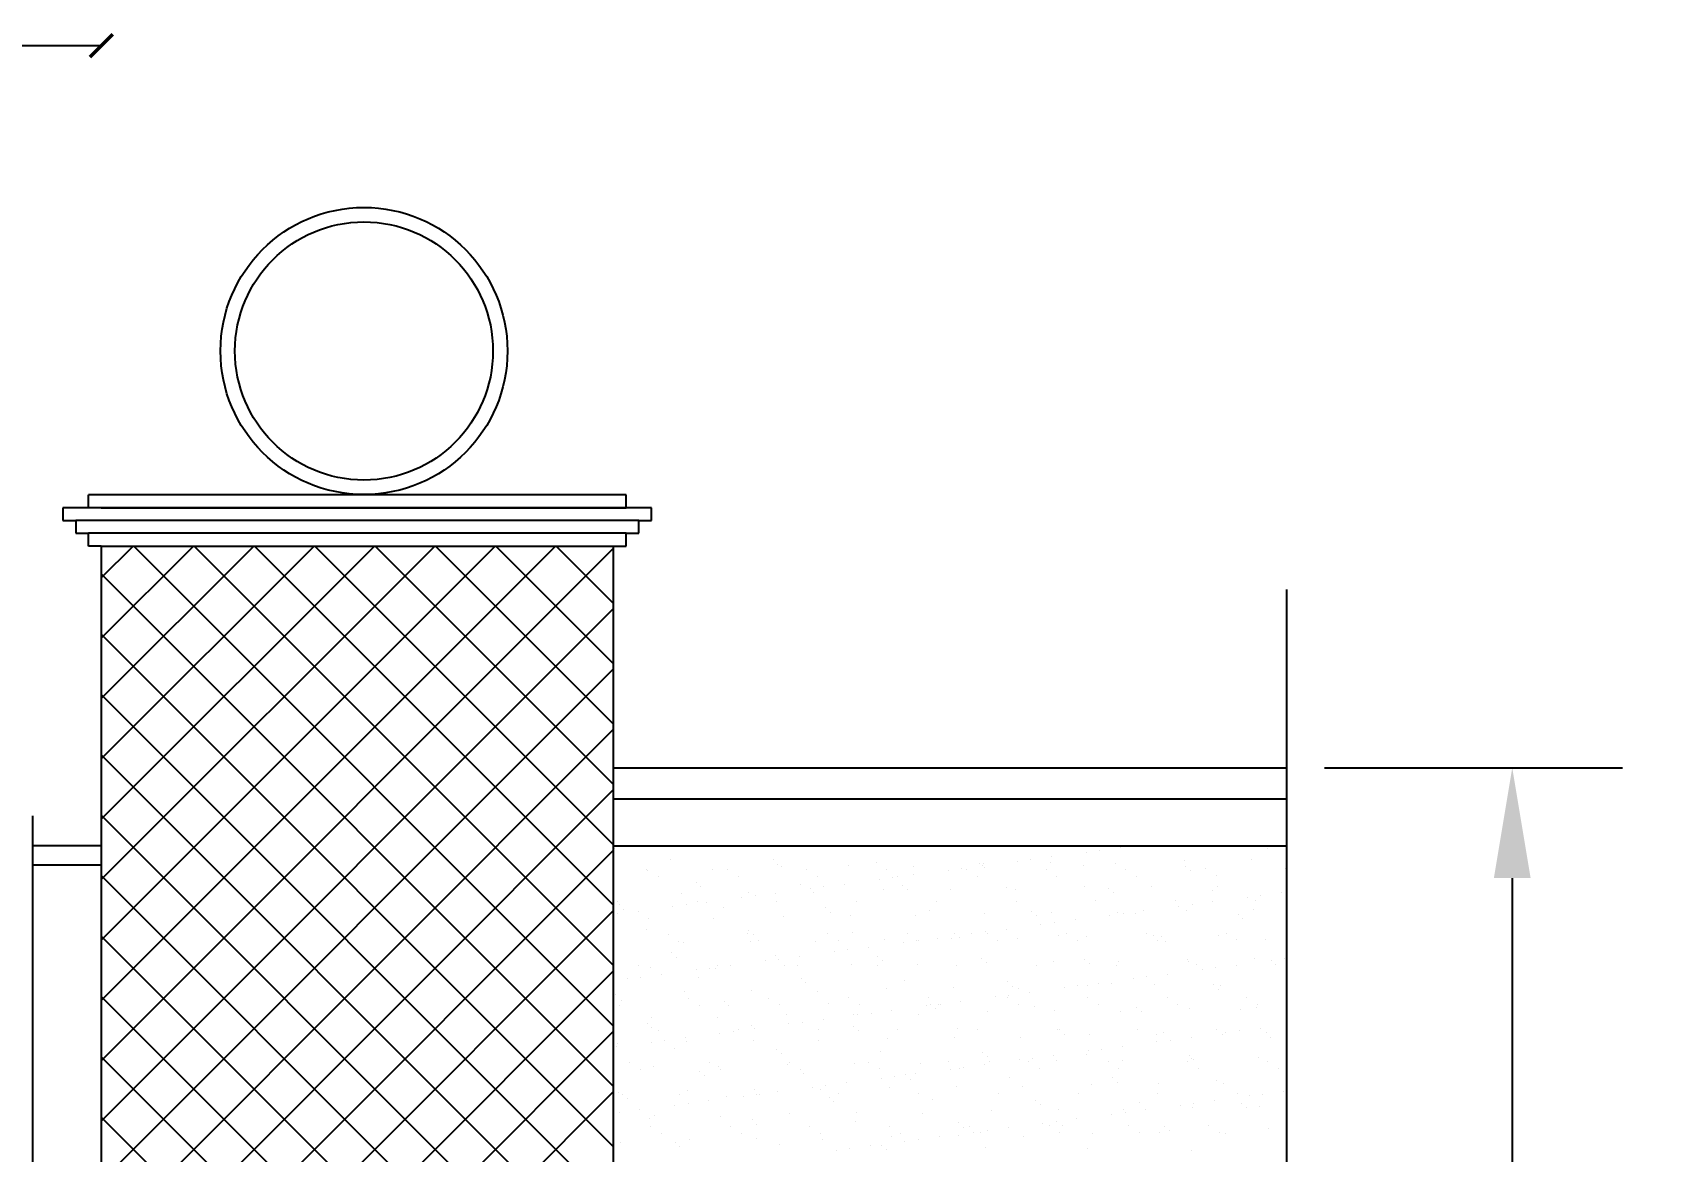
# Model space of a CAD drawing. Header units: metres. Extents: x 7889 to 8063, y -2348 to -2272.
# Drawn here: x 7994.884 to 7997.537, y -2307.908 to -2306.083 of the extents above; entities that cross this region are included whole.
import ezdxf

# ---------------------------------------------------------------- set-up
doc = ezdxf.new("R2010")
doc.units = ezdxf.units.M
doc.header["$MEASUREMENT"] = 0
doc.styles.get("Standard").update_dxf_attribs({"font": 'arial.ttf'})
doc.dimstyles.get("Standard").update_dxf_attribs({"dimtxt": 0.18, "dimasz": 0.18, "dimexe": 0.18, "dimexo": 0.0625, "dimgap": 0.09, "dimtad": 0, "dimtih": 1, "dimtoh": 1, "dimdec": 4, "dimzin": 0, "dimdsep": 46, "dimtxsty": 'Standard', "dimcen": 0.09, "dimadec": 0, "dimazin": 0, "dimtfac": 1, "dimtdec": 4, "dimtofl": 0, "dimtmove": 0, "dimatfit": 3, "dimfxl": 0, "dimtolj": 1, "dimtzin": 0, "dimarcsym": 0})

# ---------------------------------------------------------------- blocks, each defined once
blk = doc.blocks.new('*D29')
at = {"color": 0, "lineweight": -2}
for p, q in [((7996.9926, -2307.2825), (7997.4787, -2307.2825)), ((7997.2987, -2307.4625), (7997.2987, -2308.328)), ((7997.2987, -2309.5573), (7997.2987, -2308.6918)), ((7996.9926, -2309.7373), (7997.4787, -2309.7373))]:
    blk.add_line(p, q, dxfattribs=at)
at = {"color": 0}
for points in [[(7997.2687, -2307.4625), (7997.3287, -2307.4625), (7997.2987, -2307.2825)], [(7997.2687, -2309.5573), (7997.3287, -2309.5573), (7997.2987, -2309.7373)]]:
    blk.add_solid(points, dxfattribs=at)
at = {"layer": 'Defpoints', "color": 0}
for p in [(7996.9301, -2307.2825), (7997.2987, -2307.2825), (7996.9301, -2309.7373)]:
    blk.add_point(p, dxfattribs=at)
at = {"color": 0, "insert": (7997.2987, -2308.5099), "char_height": 0.18, "attachment_point": 5}
blk.add_mtext('\\A1;1.50', dxfattribs=at)

msp = doc.modelspace()

# ---------------------------------------------------------------- linework, layer by layer
at = {"lineweight": 25, "ltscale": 60}
msp.add_line((7994.99649, -2306.10492), (7992.2999, -2306.10492), dxfattribs=at)
at = {"lineweight": 25, "ltscale": 72}
for p, q in [((7995.85268, -2306.83752), (7994.97561, -2306.83752)), ((7994.97561, -2306.8584), (7994.97561, -2306.83752)), ((7995.85268, -2306.8584), (7995.85268, -2306.83752)), ((7994.93384, -2306.8584), (7994.93384, -2306.87928)), ((7995.89445, -2306.8584), (7994.93384, -2306.8584)), ((7994.93384, -2306.87928), (7994.95472, -2306.87928)), ((7994.97561, -2306.87928), (7994.95472, -2306.87928)), ((7994.95472, -2306.87928), (7994.95472, -2306.90017)), ((7994.99649, -2306.8584), (7994.97561, -2306.8584)), ((7995.87357, -2306.87928), (7994.97561, -2306.87928)), ((7994.99649, -2306.8584), (7995.8318, -2306.8584)), ((7995.8318, -2306.8584), (7995.85268, -2306.8584)), ((7995.87357, -2306.90017), (7995.87357, -2306.87928)), ((7995.87357, -2306.87928), (7995.89445, -2306.87928)), ((7995.89445, -2306.87928), (7995.89445, -2306.8584)), ((7994.95472, -2306.90017), (7994.97561, -2306.90017)), ((7995.85268, -2306.90017), (7994.97561, -2306.90017)), ((7994.97561, -2306.92105), (7994.97561, -2306.90017)), ((7995.85268, -2306.92105), (7995.85268, -2306.90017)), ((7995.85268, -2306.90017), (7995.87357, -2306.90017)), ((7994.99649, -2306.92105), (7994.97561, -2306.92105)), ((7994.99649, -2306.92105), (7994.99649, -2309.73727)), ((7994.99649, -2306.92105), (7995.8318, -2306.92105)), ((7994.99649, -2306.97277), (7995.04821, -2306.92105)), ((7994.99649, -2307.07121), (7995.14666, -2306.92105)), ((7994.99649, -2307.16966), (7995.2451, -2306.92105)), ((7994.99649, -2307.2681), (7995.34354, -2306.92105)), ((7994.99649, -2307.36654), (7995.44198, -2306.92105)), ((7994.99649, -2307.46498), (7995.54043, -2306.92105)), ((7994.99649, -2307.56343), (7995.63887, -2306.92105)), ((7994.99649, -2307.66187), (7995.73731, -2306.92105)), ((7994.99649, -2307.76031), (7995.8318, -2306.925)), ((7995.8318, -2307.70313), (7995.04972, -2306.92105)), ((7995.8318, -2307.60469), (7995.14816, -2306.92105)), ((7995.8318, -2307.50624), (7995.2466, -2306.92105)), ((7995.8318, -2307.4078), (7995.34505, -2306.92105)), ((7995.8318, -2307.30936), (7995.44349, -2306.92105)), ((7995.8318, -2307.21092), (7995.54193, -2306.92105)), ((7995.8318, -2307.11248), (7995.64037, -2306.92105)), ((7995.8318, -2307.01403), (7995.73882, -2306.92105)), ((7995.8318, -2306.92105), (7995.8318, -2309.73727)), ((7995.8318, -2306.92105), (7995.85268, -2306.92105)), ((7995.8318, -2307.80157), (7994.99649, -2306.96626)), ((7996.9301, -2306.992), (7996.9301, -2308.28483)), ((7994.99649, -2307.85875), (7995.8318, -2307.02344)), ((7995.8318, -2307.90001), (7994.99649, -2307.0647)), ((7994.99649, -2307.9572), (7995.8318, -2307.12188)), ((7995.8318, -2307.99846), (7994.99649, -2307.16315)), ((7994.99649, -2308.05564), (7995.8318, -2307.22033)), ((7995.8318, -2308.0969), (7994.99649, -2307.26159)), ((7995.8318, -2307.2825), (7996.9301, -2307.2825)), ((7994.99649, -2308.15408), (7995.8318, -2307.31877)), ((7995.8318, -2307.33339), (7996.9301, -2307.33339)), ((7994.88424, -2307.3609), (7994.88424, -2309.61684)), ((7995.8318, -2308.19534), (7994.99649, -2307.36003)), ((7994.99649, -2307.40974), (7994.88424, -2307.40974)), ((7995.8318, -2307.40974), (7996.9301, -2307.40974)), ((7994.99649, -2308.25252), (7995.8318, -2307.41721)), ((7995.83371, -2307.41344), (7995.83371, -2307.41344)), ((7995.92542, -2307.43131), (7995.92542, -2307.43131)), ((7996.09255, -2307.43275), (7996.09255, -2307.43275)), ((7996.26213, -2307.43644), (7996.26213, -2307.43644)), ((7996.42926, -2307.43788), (7996.42926, -2307.43788)), ((7996.49106, -2307.43503), (7996.49106, -2307.43503)), ((7996.5128, -2307.43217), (7996.5128, -2307.43217)), ((7996.54462, -2307.43773), (7996.54462, -2307.43773)), ((7996.54675, -2307.4277), (7996.54675, -2307.4277)), ((7996.60348, -2307.42023), (7996.60348, -2307.42023)), ((7996.62522, -2307.41737), (7996.62522, -2307.41737)), ((7996.65146, -2307.43824), (7996.65146, -2307.43824)), ((7996.65918, -2307.4129), (7996.65918, -2307.4129)), ((7996.76426, -2307.43417), (7996.76426, -2307.43417)), ((7996.87359, -2307.43278), (7996.87359, -2307.43278)), ((7996.89921, -2307.4134), (7996.89921, -2307.4134)), ((7994.99649, -2307.44126), (7994.88424, -2307.44126)), ((7995.8318, -2308.29378), (7994.99649, -2307.45847)), ((7995.88668, -2307.44762), (7995.88668, -2307.44762)), ((7995.88772, -2307.44924), (7995.88772, -2307.44924)), ((7995.90534, -2307.46046), (7995.90534, -2307.46046)), ((7995.99352, -2307.44813), (7995.99352, -2307.44813)), ((7996.01779, -2307.449), (7996.01779, -2307.449)), ((7996.0354, -2307.46022), (7996.0354, -2307.46022)), ((7996.10024, -2307.4398), (7996.10024, -2307.4398)), ((7996.10632, -2307.44407), (7996.10632, -2307.44407)), ((7996.14785, -2307.44876), (7996.14785, -2307.44876)), ((7996.16546, -2307.45998), (7996.16546, -2307.45998)), ((7996.21565, -2307.44267), (7996.21565, -2307.44267)), ((7996.26621, -2307.46463), (7996.26621, -2307.46463)), ((7996.27791, -2307.44853), (7996.27791, -2307.44853)), ((7996.28795, -2307.46177), (7996.28795, -2307.46177)), ((7996.29553, -2307.45975), (7996.29553, -2307.45975)), ((7996.32191, -2307.4573), (7996.32191, -2307.4573)), ((7996.32249, -2307.44318), (7996.32249, -2307.44318)), ((7996.37864, -2307.44983), (7996.37864, -2307.44983)), ((7996.40038, -2307.44697), (7996.40038, -2307.44697)), ((7996.40798, -2307.44829), (7996.40798, -2307.44829)), ((7996.42559, -2307.45951), (7996.42559, -2307.45951)), ((7996.43433, -2307.4425), (7996.43433, -2307.4425)), ((7996.43529, -2307.43912), (7996.43529, -2307.43912)), ((7996.43695, -2307.44493), (7996.43695, -2307.44493)), ((7996.53804, -2307.44805), (7996.53804, -2307.44805)), ((7996.55565, -2307.45927), (7996.55565, -2307.45927)), ((7996.59884, -2307.44157), (7996.59884, -2307.44157)), ((7996.66811, -2307.44782), (7996.66811, -2307.44782)), ((7996.68572, -2307.45904), (7996.68572, -2307.45904)), ((7996.76596, -2307.443), (7996.76596, -2307.443)), ((7996.77366, -2307.45006), (7996.77366, -2307.45006)), ((7996.79817, -2307.44758), (7996.79817, -2307.44758)), ((7996.81578, -2307.4588), (7996.81578, -2307.4588)), ((7996.92823, -2307.44735), (7996.92823, -2307.44735)), ((7995.94315, -2307.48678), (7995.94315, -2307.48678)), ((7995.96699, -2307.4694), (7995.96699, -2307.4694)), ((7995.97469, -2307.47646), (7995.97469, -2307.47646)), ((7996.05248, -2307.48538), (7996.05248, -2307.48538)), ((7996.06311, -2307.49137), (7996.06311, -2307.49137)), ((7996.09706, -2307.4869), (7996.09706, -2307.4869)), ((7996.13658, -2307.4731), (7996.13658, -2307.4731)), ((7996.15379, -2307.47944), (7996.15379, -2307.47944)), ((7996.15932, -2307.48589), (7996.15932, -2307.48589)), ((7996.17553, -2307.47657), (7996.17553, -2307.47657)), ((7996.20948, -2307.4721), (7996.20948, -2307.4721)), ((7996.27212, -2307.48183), (7996.27212, -2307.48183)), ((7996.3037, -2307.47453), (7996.3037, -2307.47453)), ((7996.3114, -2307.48159), (7996.3114, -2307.48159)), ((7996.38145, -2307.48044), (7996.38145, -2307.48044)), ((7996.47329, -2307.47823), (7996.47329, -2307.47823)), ((7996.48829, -2307.48095), (7996.48829, -2307.48095)), ((7996.60109, -2307.47688), (7996.60109, -2307.47688)), ((7996.64041, -2307.47966), (7996.64041, -2307.47966)), ((7996.64811, -2307.48671), (7996.64811, -2307.48671)), ((7996.71042, -2307.47549), (7996.71042, -2307.47549)), ((7996.81, -2307.48335), (7996.81, -2307.48335)), ((7996.81726, -2307.476), (7996.81726, -2307.476)), ((7996.88858, -2307.49084), (7996.88858, -2307.49084)), ((7996.92253, -2307.48637), (7996.92253, -2307.48637)), ((7996.93006, -2307.47194), (7996.93006, -2307.47194)), ((7994.99649, -2308.35096), (7995.8318, -2307.51565)), ((7995.83868, -2307.50109), (7995.83868, -2307.50109)), ((7995.84144, -2307.50606), (7995.84144, -2307.50606)), ((7995.84914, -2307.51311), (7995.84914, -2307.51311)), ((7995.87221, -2307.51651), (7995.87221, -2307.51651)), ((7995.92894, -2307.50904), (7995.92894, -2307.50904)), ((7995.95068, -2307.50617), (7995.95068, -2307.50617)), ((7995.96874, -2307.50085), (7995.96874, -2307.50085)), ((7995.98464, -2307.5017), (7995.98464, -2307.5017)), ((7996.01103, -2307.50975), (7996.01103, -2307.50975)), ((7996.04137, -2307.49424), (7996.04137, -2307.49424)), ((7996.0988, -2307.50061), (7996.0988, -2307.50061)), ((7996.17815, -2307.51119), (7996.17815, -2307.51119)), ((7996.18585, -2307.51824), (7996.18585, -2307.51824)), ((7996.22887, -2307.50038), (7996.22887, -2307.50038)), ((7996.34774, -2307.51488), (7996.34774, -2307.51488)), ((7996.35893, -2307.50014), (7996.35893, -2307.50014)), ((7996.489, -2307.4999), (7996.489, -2307.4999)), ((7996.51486, -2307.51632), (7996.51486, -2307.51632)), ((7996.54725, -2307.5182), (7996.54725, -2307.5182)), ((7996.61906, -2307.49967), (7996.61906, -2307.49967)), ((7996.69768, -2307.51597), (7996.69768, -2307.51597)), ((7996.74912, -2307.49943), (7996.74912, -2307.49943)), ((7996.75441, -2307.5085), (7996.75441, -2307.5085)), ((7996.76689, -2307.51465), (7996.76689, -2307.51465)), ((7996.77615, -2307.50564), (7996.77615, -2307.50564)), ((7996.81011, -2307.50117), (7996.81011, -2307.50117)), ((7996.86684, -2307.4937), (7996.86684, -2307.4937)), ((7996.87622, -2307.51325), (7996.87622, -2307.51325)), ((7996.87919, -2307.4992), (7996.87919, -2307.4992)), ((7995.83826, -2307.52098), (7995.83826, -2307.52098)), ((7995.88931, -2307.52809), (7995.88931, -2307.52809)), ((7995.99615, -2307.52861), (7995.99615, -2307.52861)), ((7996.10895, -2307.52454), (7996.10895, -2307.52454)), ((7996.21828, -2307.52315), (7996.21828, -2307.52315)), ((7996.32512, -2307.52366), (7996.32512, -2307.52366)), ((7996.43792, -2307.51959), (7996.43792, -2307.51959)), ((7996.52256, -2307.52337), (7996.52256, -2307.52337)), ((7996.52957, -2307.5381), (7996.52957, -2307.5381)), ((7996.55131, -2307.53524), (7996.55131, -2307.53524)), ((7996.58526, -2307.53077), (7996.58526, -2307.53077)), ((7996.64199, -2307.5233), (7996.64199, -2307.5233)), ((7996.65409, -2307.51871), (7996.65409, -2307.51871)), ((7996.66373, -2307.52044), (7996.66373, -2307.52044)), ((7996.68445, -2307.52001), (7996.68445, -2307.52001)), ((7996.85157, -2307.52145), (7996.85157, -2307.52145)), ((7996.85927, -2307.5285), (7996.85927, -2307.5285)), ((7995.8318, -2308.39223), (7994.99649, -2307.55691)), ((7995.83298, -2307.57132), (7995.83298, -2307.57132)), ((7995.88547, -2307.54641), (7995.88547, -2307.54641)), ((7995.92145, -2307.55382), (7995.92145, -2307.55382)), ((7995.93907, -2307.56504), (7995.93907, -2307.56504)), ((7995.94578, -2307.56725), (7995.94578, -2307.56725)), ((7996.05152, -2307.55359), (7996.05152, -2307.55359)), ((7996.0526, -2307.54785), (7996.0526, -2307.54785)), ((7996.05511, -2307.56586), (7996.05511, -2307.56586)), ((7996.0603, -2307.5549), (7996.0603, -2307.5549)), ((7996.06913, -2307.56481), (7996.06913, -2307.56481)), ((7996.16195, -2307.56637), (7996.16195, -2307.56637)), ((7996.18158, -2307.55335), (7996.18158, -2307.55335)), ((7996.19919, -2307.56457), (7996.19919, -2307.56457)), ((7996.22218, -2307.55154), (7996.22218, -2307.55154)), ((7996.27475, -2307.56231), (7996.27475, -2307.56231)), ((7996.30472, -2307.5677), (7996.30472, -2307.5677)), ((7996.31165, -2307.55311), (7996.31165, -2307.55311)), ((7996.32646, -2307.56484), (7996.32646, -2307.56484)), ((7996.32926, -2307.56433), (7996.32926, -2307.56433)), ((7996.36041, -2307.56037), (7996.36041, -2307.56037)), ((7996.38408, -2307.56091), (7996.38408, -2307.56091)), ((7996.38931, -2307.55297), (7996.38931, -2307.55297)), ((7996.397, -2307.56003), (7996.397, -2307.56003)), ((7996.41714, -2307.5529), (7996.41714, -2307.5529)), ((7996.43888, -2307.55004), (7996.43888, -2307.55004)), ((7996.44171, -2307.55288), (7996.44171, -2307.55288)), ((7996.45932, -2307.5641), (7996.45932, -2307.5641)), ((7996.47284, -2307.54557), (7996.47284, -2307.54557)), ((7996.49092, -2307.56142), (7996.49092, -2307.56142)), ((7996.55889, -2307.55667), (7996.55889, -2307.55667)), ((7996.57177, -2307.55264), (7996.57177, -2307.55264)), ((7996.58939, -2307.56386), (7996.58939, -2307.56386)), ((7996.60372, -2307.55736), (7996.60372, -2307.55736)), ((7996.70184, -2307.5524), (7996.70184, -2307.5524)), ((7996.71305, -2307.55596), (7996.71305, -2307.55596)), ((7996.71945, -2307.56362), (7996.71945, -2307.56362)), ((7996.72602, -2307.5581), (7996.72602, -2307.5581)), ((7996.73371, -2307.56516), (7996.73371, -2307.56516)), ((7996.81989, -2307.55648), (7996.81989, -2307.55648)), ((7996.8319, -2307.55217), (7996.8319, -2307.55217)), ((7996.84951, -2307.56339), (7996.84951, -2307.56339)), ((7996.8956, -2307.56179), (7996.8956, -2307.56179)), ((7995.92704, -2307.5845), (7995.92704, -2307.5845)), ((7995.93474, -2307.59156), (7995.93474, -2307.59156)), ((7996.07987, -2307.5973), (7996.07987, -2307.5973)), ((7996.09663, -2307.58819), (7996.09663, -2307.58819)), ((7996.10161, -2307.59444), (7996.10161, -2307.59444)), ((7996.13557, -2307.58997), (7996.13557, -2307.58997)), ((7996.1923, -2307.5825), (7996.1923, -2307.5825)), ((7996.21404, -2307.57964), (7996.21404, -2307.57964)), ((7996.24799, -2307.57517), (7996.24799, -2307.57517)), ((7996.26375, -2307.58963), (7996.26375, -2307.58963)), ((7996.27145, -2307.59668), (7996.27145, -2307.59668)), ((7996.43334, -2307.59332), (7996.43334, -2307.59332)), ((7996.60046, -2307.59476), (7996.60046, -2307.59476)), ((7996.76952, -2307.59512), (7996.76952, -2307.59512)), ((7996.87885, -2307.59373), (7996.87885, -2307.59373)), ((7996.90534, -2307.59677), (7996.90534, -2307.59677)), ((7996.92708, -2307.5939), (7996.92708, -2307.5939)), ((7994.99649, -2308.44941), (7995.8318, -2307.6141)), ((7995.87241, -2307.60567), (7995.87241, -2307.60567)), ((7995.87677, -2307.62404), (7995.87677, -2307.62404)), ((7995.89194, -2307.60857), (7995.89194, -2307.60857)), ((7995.91072, -2307.61957), (7995.91072, -2307.61957)), ((7995.96745, -2307.6121), (7995.96745, -2307.6121)), ((7995.98919, -2307.60924), (7995.98919, -2307.60924)), ((7995.99878, -2307.60908), (7995.99878, -2307.60908)), ((7996.00247, -2307.60544), (7996.00247, -2307.60544)), ((7996.02314, -2307.60477), (7996.02314, -2307.60477)), ((7996.11158, -2307.60502), (7996.11158, -2307.60502)), ((7996.13253, -2307.6052), (7996.13253, -2307.6052)), ((7996.22091, -2307.60362), (7996.22091, -2307.60362)), ((7996.2626, -2307.60496), (7996.2626, -2307.60496)), ((7996.32775, -2307.60413), (7996.32775, -2307.60413)), ((7996.39266, -2307.60473), (7996.39266, -2307.60473)), ((7996.44055, -2307.60007), (7996.44055, -2307.60007)), ((7996.52273, -2307.60449), (7996.52273, -2307.60449)), ((7996.54988, -2307.59868), (7996.54988, -2307.59868)), ((7996.60816, -2307.60181), (7996.60816, -2307.60181)), ((7996.65279, -2307.60425), (7996.65279, -2307.60425)), ((7996.65672, -2307.59919), (7996.65672, -2307.59919)), ((7996.70224, -2307.62351), (7996.70224, -2307.62351)), ((7996.73619, -2307.61903), (7996.73619, -2307.61903)), ((7996.77005, -2307.59845), (7996.77005, -2307.59845)), ((7996.78285, -2307.60402), (7996.78285, -2307.60402)), ((7996.79292, -2307.61157), (7996.79292, -2307.61157)), ((7996.81466, -2307.6087), (7996.81466, -2307.6087)), ((7996.84862, -2307.60423), (7996.84862, -2307.60423)), ((7996.91292, -2307.60378), (7996.91292, -2307.60378)), ((7995.85503, -2307.62691), (7995.85503, -2307.62691)), ((7995.94841, -2307.64773), (7995.94841, -2307.64773)), ((7995.97108, -2307.62485), (7995.97108, -2307.62485)), ((7996.05774, -2307.64633), (7996.05774, -2307.64633)), ((7996.1382, -2307.62629), (7996.1382, -2307.62629)), ((7996.1459, -2307.63334), (7996.1459, -2307.63334)), ((7996.16458, -2307.64684), (7996.16458, -2307.64684)), ((7996.27738, -2307.64278), (7996.27738, -2307.64278)), ((7996.30779, -2307.62998), (7996.30779, -2307.62998)), ((7996.38671, -2307.64139), (7996.38671, -2307.64139)), ((7996.47491, -2307.63142), (7996.47491, -2307.63142)), ((7996.48261, -2307.63847), (7996.48261, -2307.63847)), ((7996.49355, -2307.6419), (7996.49355, -2307.6419)), ((7996.51135, -2307.64864), (7996.51135, -2307.64864)), ((7996.56807, -2307.64117), (7996.56807, -2307.64117)), ((7996.58981, -2307.63831), (7996.58981, -2307.63831)), ((7996.60635, -2307.63783), (7996.60635, -2307.63783)), ((7996.62377, -2307.63384), (7996.62377, -2307.63384)), ((7996.6445, -2307.63511), (7996.6445, -2307.63511)), ((7996.6805, -2307.62637), (7996.6805, -2307.62637)), ((7996.71568, -2307.63644), (7996.71568, -2307.63644)), ((7996.81162, -2307.63654), (7996.81162, -2307.63654)), ((7996.81932, -2307.6436), (7996.81932, -2307.6436)), ((7996.82252, -2307.63695), (7996.82252, -2307.63695)), ((7995.8318, -2308.49067), (7994.99649, -2307.65536)), ((7995.83561, -2307.65179), (7995.83561, -2307.65179)), ((7995.84273, -2307.66986), (7995.84273, -2307.66986)), ((7995.84553, -2307.66151), (7995.84553, -2307.66151)), ((7995.95519, -2307.65841), (7995.95519, -2307.65841)), ((7995.9728, -2307.66963), (7995.9728, -2307.66963)), ((7996.01265, -2307.66294), (7996.01265, -2307.66294)), ((7996.02035, -2307.67), (7996.02035, -2307.67)), ((7996.08525, -2307.65817), (7996.08525, -2307.65817)), ((7996.10286, -2307.66939), (7996.10286, -2307.66939)), ((7996.18224, -2307.66664), (7996.18224, -2307.66664)), ((7996.21531, -2307.65793), (7996.21531, -2307.65793)), ((7996.23293, -2307.66915), (7996.23293, -2307.66915)), ((7996.34323, -2307.67077), (7996.34323, -2307.67077)), ((7996.34538, -2307.6577), (7996.34538, -2307.6577)), ((7996.34936, -2307.66807), (7996.34936, -2307.66807)), ((7996.35706, -2307.67513), (7996.35706, -2307.67513)), ((7996.36299, -2307.66892), (7996.36299, -2307.66892)), ((7996.36497, -2307.66791), (7996.36497, -2307.66791)), ((7996.39892, -2307.66344), (7996.39892, -2307.66344)), ((7996.45565, -2307.65597), (7996.45565, -2307.65597)), ((7996.47544, -2307.65746), (7996.47544, -2307.65746)), ((7996.47739, -2307.65311), (7996.47739, -2307.65311)), ((7996.49305, -2307.66868), (7996.49305, -2307.66868)), ((7996.51894, -2307.67176), (7996.51894, -2307.67176)), ((7996.6055, -2307.65723), (7996.6055, -2307.65723)), ((7996.62312, -2307.66845), (7996.62312, -2307.66845)), ((7996.68607, -2307.6732), (7996.68607, -2307.6732)), ((7996.73557, -2307.65699), (7996.73557, -2307.65699)), ((7996.75318, -2307.66821), (7996.75318, -2307.66821)), ((7996.77215, -2307.6756), (7996.77215, -2307.6756)), ((7996.85565, -2307.67689), (7996.85565, -2307.67689)), ((7996.86563, -2307.65675), (7996.86563, -2307.65675)), ((7996.88148, -2307.6742), (7996.88148, -2307.6742)), ((7996.88324, -2307.66797), (7996.88324, -2307.66797)), ((7995.8871, -2307.6996), (7995.8871, -2307.6996)), ((7995.89457, -2307.68904), (7995.89457, -2307.68904)), ((7996.00141, -2307.68955), (7996.00141, -2307.68955)), ((7996.05668, -2307.70329), (7996.05668, -2307.70329)), ((7996.11421, -2307.68549), (7996.11421, -2307.68549)), ((7996.11838, -2307.70037), (7996.11838, -2307.70037)), ((7996.14012, -2307.69751), (7996.14012, -2307.69751)), ((7996.17408, -2307.69304), (7996.17408, -2307.69304)), ((7996.22354, -2307.6841), (7996.22354, -2307.6841)), ((7996.2308, -2307.68557), (7996.2308, -2307.68557)), ((7996.25254, -2307.68271), (7996.25254, -2307.68271)), ((7996.2865, -2307.67824), (7996.2865, -2307.67824)), ((7996.33038, -2307.68461), (7996.33038, -2307.68461)), ((7996.44318, -2307.68054), (7996.44318, -2307.68054)), ((7996.55251, -2307.67915), (7996.55251, -2307.67915)), ((7996.65935, -2307.67966), (7996.65935, -2307.67966)), ((7996.69377, -2307.68025), (7996.69377, -2307.68025)), ((7994.99649, -2308.54785), (7995.8318, -2307.71254)), ((7995.89353, -2307.72997), (7995.89353, -2307.72997)), ((7995.89479, -2307.70665), (7995.89479, -2307.70665)), ((7995.90614, -2307.71026), (7995.90614, -2307.71026)), ((7995.91527, -2307.72711), (7995.91527, -2307.72711)), ((7995.94923, -2307.72264), (7995.94923, -2307.72264)), ((7995.95105, -2307.7282), (7995.95105, -2307.7282)), ((7996.00596, -2307.71517), (7996.00596, -2307.71517)), ((7996.0277, -2307.71231), (7996.0277, -2307.71231)), ((7996.0362, -2307.71002), (7996.0362, -2307.71002)), ((7996.06037, -2307.72681), (7996.06037, -2307.72681)), ((7996.06165, -2307.70784), (7996.06165, -2307.70784)), ((7996.16627, -2307.70978), (7996.16627, -2307.70978)), ((7996.16721, -2307.72732), (7996.16721, -2307.72732)), ((7996.22381, -2307.70473), (7996.22381, -2307.70473)), ((7996.2315, -2307.71178), (7996.2315, -2307.71178)), ((7996.28001, -2307.72326), (7996.28001, -2307.72326)), ((7996.29633, -2307.70955), (7996.29633, -2307.70955)), ((7996.38934, -2307.72186), (7996.38934, -2307.72186)), ((7996.39339, -2307.70842), (7996.39339, -2307.70842)), ((7996.42639, -2307.70931), (7996.42639, -2307.70931)), ((7996.49618, -2307.72237), (7996.49618, -2307.72237)), ((7996.55646, -2307.70907), (7996.55646, -2307.70907)), ((7996.56051, -2307.70986), (7996.56051, -2307.70986)), ((7996.56821, -2307.71691), (7996.56821, -2307.71691)), ((7996.60898, -2307.71831), (7996.60898, -2307.71831)), ((7996.68652, -2307.70884), (7996.68652, -2307.70884)), ((7996.71831, -2307.71691), (7996.71831, -2307.71691)), ((7996.71901, -2307.72943), (7996.71901, -2307.72943)), ((7996.7301, -2307.71355), (7996.7301, -2307.71355)), ((7996.74075, -2307.72657), (7996.74075, -2307.72657)), ((7996.7747, -2307.7221), (7996.7747, -2307.7221)), ((7996.81659, -2307.7086), (7996.81659, -2307.7086)), ((7996.82515, -2307.71743), (7996.82515, -2307.71743)), ((7996.83143, -2307.71463), (7996.83143, -2307.71463)), ((7996.85317, -2307.71177), (7996.85317, -2307.71177)), ((7996.88712, -2307.7073), (7996.88712, -2307.7073)), ((7996.89722, -2307.71499), (7996.89722, -2307.71499)), ((7996.90492, -2307.72204), (7996.90492, -2307.72204)), ((7995.8318, -2308.58911), (7994.99649, -2307.7538)), ((7995.83681, -2307.73744), (7995.83681, -2307.73744)), ((7995.83824, -2307.73227), (7995.83824, -2307.73227)), ((7995.93113, -2307.73995), (7995.93113, -2307.73995)), ((7996.09825, -2307.74139), (7996.09825, -2307.74139)), ((7996.10595, -2307.74844), (7996.10595, -2307.74844)), ((7996.26784, -2307.74508), (7996.26784, -2307.74508)), ((7996.43496, -2307.74651), (7996.43496, -2307.74651)), ((7996.44266, -2307.75357), (7996.44266, -2307.75357)), ((7996.5159, -2307.75617), (7996.5159, -2307.75617)), ((7996.54985, -2307.7517), (7996.54985, -2307.7517)), ((7996.60455, -2307.75021), (7996.60455, -2307.75021)), ((7996.60658, -2307.74424), (7996.60658, -2307.74424)), ((7996.62832, -2307.74137), (7996.62832, -2307.74137)), ((7996.66228, -2307.7369), (7996.66228, -2307.7369)), ((7996.77167, -2307.75164), (7996.77167, -2307.75164)), ((7996.77478, -2307.75607), (7996.77478, -2307.75607)), ((7996.88411, -2307.75468), (7996.88411, -2307.75468)), ((7995.85885, -2307.76323), (7995.85885, -2307.76323)), ((7995.87646, -2307.77445), (7995.87646, -2307.77445)), ((7995.8972, -2307.76952), (7995.8972, -2307.76952)), ((7995.9727, -2307.77804), (7995.9727, -2307.77804)), ((7995.98892, -2307.76299), (7995.98892, -2307.76299)), ((7996.00404, -2307.77003), (7996.00404, -2307.77003)), ((7996.00653, -2307.77421), (7996.00653, -2307.77421)), ((7996.11685, -2307.76597), (7996.11685, -2307.76597)), ((7996.11898, -2307.76276), (7996.11898, -2307.76276)), ((7996.13659, -2307.77398), (7996.13659, -2307.77398)), ((7996.14229, -2307.78173), (7996.14229, -2307.78173)), ((7996.22617, -2307.76457), (7996.22617, -2307.76457)), ((7996.24904, -2307.76252), (7996.24904, -2307.76252)), ((7996.26666, -2307.77374), (7996.26666, -2307.77374)), ((7996.30941, -2307.78317), (7996.30941, -2307.78317)), ((7996.32501, -2307.78131), (7996.32501, -2307.78131)), ((7996.33301, -2307.76508), (7996.33301, -2307.76508)), ((7996.37911, -2307.76228), (7996.37911, -2307.76228)), ((7996.38174, -2307.77384), (7996.38174, -2307.77384)), ((7996.39672, -2307.7735), (7996.39672, -2307.7735)), ((7996.40348, -2307.77098), (7996.40348, -2307.77098)), ((7996.43743, -2307.7665), (7996.43743, -2307.7665)), ((7996.44581, -2307.76102), (7996.44581, -2307.76102)), ((7996.49416, -2307.75904), (7996.49416, -2307.75904)), ((7996.50917, -2307.76205), (7996.50917, -2307.76205)), ((7996.52678, -2307.77327), (7996.52678, -2307.77327)), ((7996.55514, -2307.75963), (7996.55514, -2307.75963)), ((7996.63924, -2307.76181), (7996.63924, -2307.76181)), ((7996.65685, -2307.77303), (7996.65685, -2307.77303)), ((7996.66198, -2307.76014), (7996.66198, -2307.76014)), ((7996.7693, -2307.76157), (7996.7693, -2307.76157)), ((7996.77937, -2307.7587), (7996.77937, -2307.7587)), ((7996.78691, -2307.77279), (7996.78691, -2307.77279)), ((7996.89936, -2307.76134), (7996.89936, -2307.76134)), ((7996.91698, -2307.77256), (7996.91698, -2307.77256)), ((7995.95368, -2307.80868), (7995.95368, -2307.80868)), ((7995.9804, -2307.7851), (7995.9804, -2307.7851)), ((7996.063, -2307.80728), (7996.063, -2307.80728)), ((7996.15689, -2307.80344), (7996.15689, -2307.80344)), ((7996.16984, -2307.80779), (7996.16984, -2307.80779)), ((7996.17863, -2307.80058), (7996.17863, -2307.80058)), ((7996.21258, -2307.79611), (7996.21258, -2307.79611)), ((7996.26931, -2307.78864), (7996.26931, -2307.78864)), ((7996.28265, -2307.80373), (7996.28265, -2307.80373)), ((7996.29105, -2307.78578), (7996.29105, -2307.78578)), ((7996.31711, -2307.79022), (7996.31711, -2307.79022)), ((7996.39197, -2307.80234), (7996.39197, -2307.80234)), ((7996.479, -2307.78686), (7996.479, -2307.78686)), ((7996.49881, -2307.80285), (7996.49881, -2307.80285)), ((7996.61162, -2307.79878), (7996.61162, -2307.79878)), ((7996.64612, -2307.7883), (7996.64612, -2307.7883)), ((7996.65382, -2307.79535), (7996.65382, -2307.79535)), ((7996.72094, -2307.79739), (7996.72094, -2307.79739)), ((7996.8157, -2307.79199), (7996.8157, -2307.79199)), ((7996.82778, -2307.7979), (7996.82778, -2307.7979)), ((7994.99649, -2308.64629), (7995.8318, -2307.81098)), ((7995.84087, -2307.81274), (7995.84087, -2307.81274)), ((7995.84715, -2307.8147), (7995.84715, -2307.8147)), ((7995.85485, -2307.82175), (7995.85485, -2307.82175)), ((7995.93204, -2307.83304), (7995.93204, -2307.83304)), ((7995.93987, -2307.81484), (7995.93987, -2307.81484)), ((7995.95378, -2307.83018), (7995.95378, -2307.83018)), ((7995.98774, -2307.82571), (7995.98774, -2307.82571)), ((7996.01673, -2307.81839), (7996.01673, -2307.81839)), ((7996.04447, -2307.81824), (7996.04447, -2307.81824)), ((7996.0662, -2307.81538), (7996.0662, -2307.81538)), ((7996.06993, -2307.81461), (7996.06993, -2307.81461)), ((7996.10016, -2307.81091), (7996.10016, -2307.81091)), ((7996.18386, -2307.81983), (7996.18386, -2307.81983)), ((7996.19156, -2307.82688), (7996.19156, -2307.82688)), ((7996.2, -2307.81437), (7996.2, -2307.81437)), ((7996.33006, -2307.81413), (7996.33006, -2307.81413)), ((7996.35344, -2307.82352), (7996.35344, -2307.82352)), ((7996.46012, -2307.8139), (7996.46012, -2307.8139)), ((7996.52057, -2307.82496), (7996.52057, -2307.82496)), ((7996.52826, -2307.83201), (7996.52826, -2307.83201)), ((7996.59019, -2307.81366), (7996.59019, -2307.81366)), ((7996.69015, -2307.82865), (7996.69015, -2307.82865)), ((7996.72025, -2307.81342), (7996.72025, -2307.81342)), ((7996.75751, -2307.8325), (7996.75751, -2307.8325)), ((7996.77742, -2307.83655), (7996.77742, -2307.83655)), ((7996.77925, -2307.82964), (7996.77925, -2307.82964)), ((7996.81321, -2307.82517), (7996.81321, -2307.82517)), ((7996.85032, -2307.81319), (7996.85032, -2307.81319)), ((7996.85727, -2307.83008), (7996.85727, -2307.83008)), ((7996.86994, -2307.8177), (7996.86994, -2307.8177)), ((7996.88674, -2307.83515), (7996.88674, -2307.83515)), ((7996.89168, -2307.81484), (7996.89168, -2307.81484)), ((7996.92563, -2307.81037), (7996.92563, -2307.81037)), ((7995.8318, -2308.68755), (7994.99649, -2307.85224)), ((7995.84136, -2307.84498), (7995.84136, -2307.84498)), ((7995.87531, -2307.84051), (7995.87531, -2307.84051)), ((7995.89118, -2307.85505), (7995.89118, -2307.85505)), ((7995.89983, -2307.84999), (7995.89983, -2307.84999)), ((7996.00667, -2307.8505), (7996.00667, -2307.8505)), ((7996.0583, -2307.85648), (7996.0583, -2307.85648)), ((7996.11948, -2307.84644), (7996.11948, -2307.84644)), ((7996.22789, -2307.86018), (7996.22789, -2307.86018)), ((7996.2288, -2307.84505), (7996.2288, -2307.84505)), ((7996.33564, -2307.84556), (7996.33564, -2307.84556)), ((7996.39501, -2307.86161), (7996.39501, -2307.86161)), ((7996.44845, -2307.84149), (7996.44845, -2307.84149)), ((7996.53267, -2307.8621), (7996.53267, -2307.8621)), ((7996.55441, -2307.85924), (7996.55441, -2307.85924)), ((7996.55777, -2307.8401), (7996.55777, -2307.8401)), ((7996.58836, -2307.85477), (7996.58836, -2307.85477)), ((7996.64509, -2307.8473), (7996.64509, -2307.8473)), ((7996.66461, -2307.84061), (7996.66461, -2307.84061)), ((7996.66683, -2307.84444), (7996.66683, -2307.84444)), ((7996.70078, -2307.83997), (7996.70078, -2307.83997)), ((7996.86497, -2307.83714), (7996.86497, -2307.83714)), ((7995.89258, -2307.86781), (7995.89258, -2307.86781)), ((7995.9102, -2307.87903), (7995.9102, -2307.87903)), ((7995.95631, -2307.88915), (7995.95631, -2307.88915)), ((7996.02265, -2307.86758), (7996.02265, -2307.86758)), ((7996.04026, -2307.8788), (7996.04026, -2307.8788)), ((7996.06563, -2307.88776), (7996.06563, -2307.88776)), ((7996.066, -2307.86354), (7996.066, -2307.86354)), ((7996.15271, -2307.86734), (7996.15271, -2307.86734)), ((7996.17032, -2307.87856), (7996.17032, -2307.87856)), ((7996.17247, -2307.88827), (7996.17247, -2307.88827)), ((7996.28278, -2307.8671), (7996.28278, -2307.8671)), ((7996.28528, -2307.8842), (7996.28528, -2307.8842)), ((7996.30039, -2307.87832), (7996.30039, -2307.87832)), ((7996.32956, -2307.88884), (7996.32956, -2307.88884)), ((7996.36351, -2307.88437), (7996.36351, -2307.88437)), ((7996.3946, -2307.88281), (7996.3946, -2307.88281)), ((7996.40271, -2307.86867), (7996.40271, -2307.86867)), ((7996.41284, -2307.86687), (7996.41284, -2307.86687)), ((7996.42024, -2307.8769), (7996.42024, -2307.8769)), ((7996.43045, -2307.87809), (7996.43045, -2307.87809)), ((7996.44198, -2307.87404), (7996.44198, -2307.87404)), ((7996.47594, -2307.86957), (7996.47594, -2307.86957)), ((7996.50144, -2307.88332), (7996.50144, -2307.88332)), ((7996.5429, -2307.86663), (7996.5429, -2307.86663)), ((7996.56052, -2307.87785), (7996.56052, -2307.87785)), ((7996.5646, -2307.8653), (7996.5646, -2307.8653)), ((7996.61425, -2307.87926), (7996.61425, -2307.87926)), ((7996.67297, -2307.8664), (7996.67297, -2307.8664)), ((7996.69058, -2307.87762), (7996.69058, -2307.87762)), ((7996.72357, -2307.87786), (7996.72357, -2307.87786)), ((7996.73172, -2307.86674), (7996.73172, -2307.86674)), ((7996.73942, -2307.87379), (7996.73942, -2307.87379)), ((7996.80303, -2307.86616), (7996.80303, -2307.86616)), ((7996.82064, -2307.87738), (7996.82064, -2307.87738)), ((7996.83041, -2307.87838), (7996.83041, -2307.87838)), ((7996.90131, -2307.87043), (7996.90131, -2307.87043)), ((7995.8435, -2307.89322), (7995.8435, -2307.89322)), ((7995.93275, -2307.89314), (7995.93275, -2307.89314)), ((7995.94045, -2307.90019), (7995.94045, -2307.90019)), ((7996.10234, -2307.89683), (7996.10234, -2307.89683)), ((7996.1954, -2307.90651), (7996.1954, -2307.90651)), ((7996.21714, -2307.90364), (7996.21714, -2307.90364)), ((7996.25109, -2307.89917), (7996.25109, -2307.89917)), ((7996.26946, -2307.89827), (7996.26946, -2307.89827)), ((7996.27716, -2307.90532), (7996.27716, -2307.90532)), ((7996.30782, -2307.89171), (7996.30782, -2307.89171)), ((7996.43905, -2307.90196), (7996.43905, -2307.90196)), ((7996.60617, -2307.9034), (7996.60617, -2307.9034)), ((7996.77576, -2307.90709), (7996.77576, -2307.90709))]:
    msp.add_line(p, q, dxfattribs=at)
at = {"color": 0, "linetype": 'ByBlock', "lineweight": 25, "const_width": 0.00559}
msp.add_lwpolyline([(7994.97784, -2306.12356), (7995.01514, -2306.08627)], dxfattribs=at)
at = {"lineweight": 25, "ltscale": 72}
for radius in [0.23408, 0.21049]:
    msp.add_circle((7995.42508, -2306.60283), radius, dxfattribs=at)

# ---------------------------------------------------------------- dimensions: what is measured, and where the dimension line sits
at = {"color": 0}
dim = msp.add_linear_dim(base=(7997.29872, -2307.2825), p1=(7996.9301, -2309.73727), p2=(7996.9301, -2307.2825), angle=90, text='1.50', dimstyle='Standard', dxfattribs=at)
dim.commit()
dim.dimension.update_dxf_attribs({"geometry": '*D29', "text_midpoint": (7997.29872, -2308.50989)})

doc.saveas('drawing.dxf')
